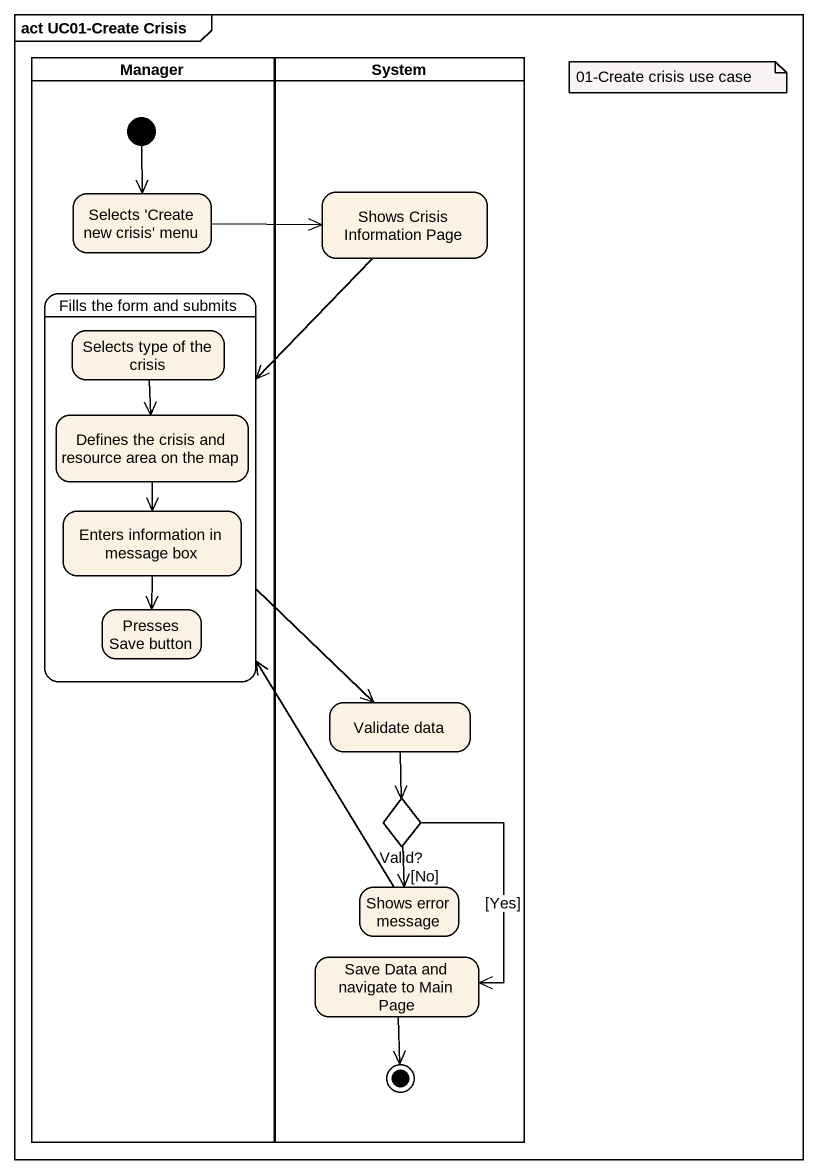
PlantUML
@startuml
mainframe act UC01-Create Crisis
hide empty description
state Manager <<partition>> {
  state "Selects 'Create new crisis' menu" as Selects_Create_new_crisis
  state "Fills the form and submits" as Fills_the_form_and_submits {
    state "Selects type of the crisis" as Selects_type_of_the_crisis
    state "Defines the crisis and resource area on the map" as Defines_the_crisis_and
    state "Enters information in message box" as Enters_information_in
    state "Presses Save button" as Presses_Save_button
  }
  [*] --> Selects_Create_new_crisis
}
state System <<partition>> {
  state "Shows Crisis Information Page" as Shows_Crisis_Information
  state "Validate data" as Validate_data
  state "Valid?" as Valid <<choice>>
  state "Shows error message" as Shows_error_message
  state "Save Data and navigate to Main Page" as Save_Data_and_navigate_to
  Save_Data_and_navigate_to --> [*]
}
Selects_Create_new_crisis -right-> Shows_Crisis_Information
Shows_Crisis_Information --> Fills_the_form_and_submits
Fills_the_form_and_submits --> Validate_data
Selects_type_of_the_crisis --> Defines_the_crisis_and
Defines_the_crisis_and --> Enters_information_in
Enters_information_in --> Presses_Save_button
Validate_data --> Valid
Valid --> Shows_error_message : [No]
Valid --> Save_Data_and_navigate_to : [Yes]
Shows_error_message -up-> Fills_the_form_and_submits
note as N1
  01-Create crisis use case
end note
@enduml
